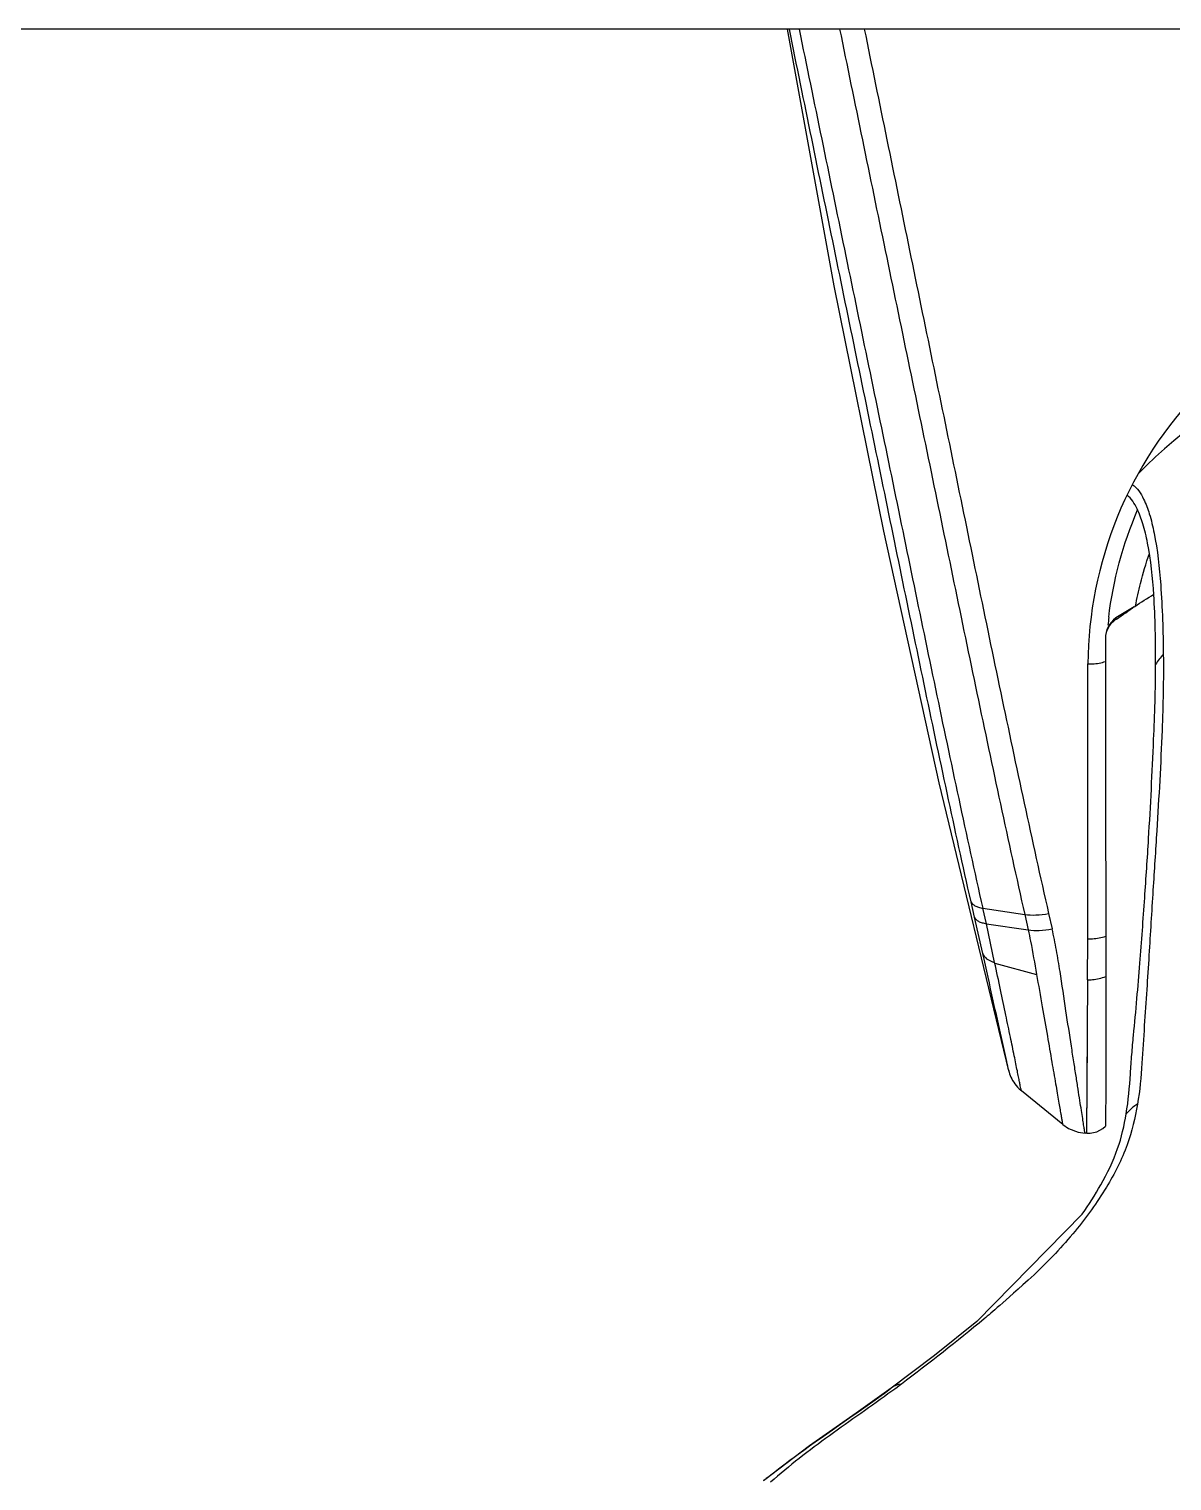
# Model space of a CAD drawing. Header units: millimetres. Extents: x 2881 to 3722, y -1342 to -748.
# Drawn here: x 3214.5 to 3259.7, y -1043 to -985.6 of the extents above; entities that cross this region are included whole.
import ezdxf

# ---------------------------------------------------------------- set-up
doc = ezdxf.new("R2010")
doc.units = ezdxf.units.MM
doc.layers.add('벽', color=2, linetype='Continuous')

msp = doc.modelspace()

# ---------------------------------------------------------------- linework, layer by layer
at = {"linetype": 'Continuous'}
for p, q in [((3299.94, -985.644), (3244.514, -985.644)), ((3257.48, -1008.909), (3257.507, -1008.956)), ((3257.066, -1009.721), (3257.08, -1027.3)), ((3256.373, -1021.585), (3256.374, -1010.728)), ((3251.896, -1020.731), (3251.758, -1020.12)), ((3252.368, -1020.988), (3252.231, -1020.376)), ((3252.231, -1020.376), (3253.878, -1020.624)), ((3252.219, -1022.161), (3251.896, -1020.731)), ((3252.368, -1020.988), (3254.015, -1021.236)), ((3252.69, -1022.515), (3252.368, -1020.988)), ((3253.878, -1020.624), (3254.015, -1021.236)), ((3254.822, -1020.585), (3254.96, -1021.195)), ((3256.366, -1023.203), (3256.372, -1021.585)), ((3252.697, -1022.547), (3254.346, -1022.993)), ((3256.334, -1029.266), (3256.367, -1023.203)), ((3256.353, -1025.597), (3256.358, -1024.843)), ((3256.334, -1029.177), (3256.353, -1025.597)), ((3253.248, -1026.794), (3253.248, -1026.793)), ((3257.08, -1027.281), (3257.074, -1028.992)), ((3255.379, -1028.927), (3253.75, -1027.594)), ((3256.334, -1029.27), (3256.261, -1029.266)), ((3250.312, -1038.042), (3248.605, -1039.335)), ((3248.605, -1039.335), (3248.605, -1039.335)), ((3248.672, -1039.421), (3248.628, -1039.454)), ((3245.38, -1041.618), (3243.555, -1043.003))]:
    msp.add_line(p, q, dxfattribs=at)
for points in [[(3253.248, -1026.795), (3250.5, -1015.418), (3248.31, -1005.487), (3246.352, -995.795), (3244.514, -985.644)], [(3258.205, -1008.471), (3257.48, -1008.909)], [(3253.248, -1026.794), (3253.253, -1026.814), (3253.265, -1026.858), (3253.284, -1026.917), (3253.307, -1026.98), (3253.334, -1027.046), (3253.366, -1027.113), (3253.403, -1027.182), (3253.445, -1027.25), (3253.491, -1027.317), (3253.542, -1027.383), (3253.597, -1027.447), (3253.656, -1027.508), (3253.72, -1027.567), (3253.75, -1027.593)], [(3255.38, -1028.926), (3255.603, -1029.078), (3255.989, -1029.228), (3256.261, -1029.266)], [(3256.334, -1029.266), (3256.466, -1029.263), (3256.728, -1029.205), (3256.966, -1029.078), (3257.074, -1028.988)], [(3256.334, -1029.27), (3256.334, -1029.261), (3256.334, -1029.177)], [(3256.153, -1032.461), (3251.991, -1036.702), (3250.312, -1038.042)], [(3248.605, -1039.335), (3247.227, -1040.323), (3245.38, -1041.618)]]:
    msp.add_lwpolyline(points, dxfattribs=at)
for centre, radius, start, end in [((3272.157, -1016.699), 19.291, 89.97404, 135.70347), ((3258.066, -1009.72), 1, 125.85074, 179.98432), ((3272.11, -1010.638), 15.012, 173.29705, 174.49773), ((3260.754, -1011.757), 1.981, 134.93593, 149.29132), ((3259.248, -1029.642), 1.778, 130.471, 139.90017), ((3259.299, -1029.703), 1.857, 123.6736, 130.47415), ((3259.325, -1029.74), 1.903, 121.28188, 123.6926), ((3244.854, -1024.497), 13.823, 324.82222, 330.49381), ((3206.807, -982.665), 70.526, 306.41294, 306.74937), ((3259.785, -1062.848), 25.637, 128.84942, 129.27933)]:
    msp.add_arc(centre, radius, start, end, dxfattribs=at)
for points, knots in [([(3251.758, -1020.12), (3251.116, -1017.259), (3249.893, -1011.524), (3248.128, -1002.903), (3246.345, -994.279), (3245.168, -988.524), (3244.582, -985.644)], [0, 0, 0, 0, 0.249798, 0.499545, 0.749673, 1, 1, 1, 1]), ([(3252.232, -1020.376), (3251.587, -1017.492), (3250.356, -1011.712), (3248.571, -1003.026), (3246.766, -994.339), (3245.573, -988.544), (3244.979, -985.645)], [0, 0, 0, 0, 0.249831, 0.499714, 0.7498, 1, 1, 1, 1]), ([(3246.567, -985.644), (3247.165, -988.562), (3248.367, -994.396), (3250.184, -1003.142), (3251.983, -1011.892), (3253.226, -1017.717), (3253.878, -1020.624)], [0, 0, 0, 0, 0.250035, 0.500015, 0.749878, 1, 1, 1, 1]), ([(3247.541, -985.644), (3248.134, -988.56), (3249.326, -994.389), (3251.13, -1003.128), (3252.919, -1011.869), (3254.165, -1017.685), (3254.822, -1020.585)], [0, 0, 0, 0, 0.250052, 0.500111, 0.750058, 1, 1, 1, 1]), ([(3287.977, -1010.725), (3287.969, -1009.736), (3287.76, -1007.751), (3286.892, -1004.879), (3285.49, -1002.193), (3282.928, -998.986), (3279.404, -996.569), (3275.373, -995.321), (3271.126, -994.879), (3266.846, -995.759), (3263.153, -997.797), (3260.009, -1000.445), (3257.187, -1004.742), (3256.388, -1008.756), (3256.374, -1010.728)], [0, 0, 0, 0, 0.060409, 0.121062, 0.182262, 0.244267, 0.370586, 0.435356, 0.500587, 0.62993, 0.693884, 0.756859, 0.879507, 1, 1, 1, 1]), ([(3258.129, -1003.637), (3258.327, -1003.769), (3258.59, -1004.184), (3258.829, -1004.841), (3259.099, -1005.974), (3259.297, -1007.832), (3259.345, -1009.438), (3259.355, -1010.356)], [0.0181802, 0.0181802, 0.0181802, 0.0181802, 0.1197991, 0.2083797, 0.3192358, 0.6107249, 1, 1, 1, 1]), ([(3259.051, -1010.746), (3259.055, -1009.83), (3259.026, -1008.226), (3258.84, -1006.367), (3258.573, -1005.23), (3258.338, -1004.586), (3258.091, -1004.194), (3257.921, -1004.053)], [0, 0, 0, 0, 0.3870302, 0.6775414, 0.7885663, 0.8776375, 0.9708506, 0.9708506, 0.9708506, 0.9708506]), ([(3258.255, -1008.44), (3258.31, -1008.14), (3258.463, -1007.441), (3258.67, -1006.754), (3258.806, -1006.366)], [0, 0, 0, 0, 0.2492024, 0.5851232, 0.5851232, 0.5851232, 0.5851232]), ([(3257.507, -1008.956), (3257.441, -1008.997), (3257.319, -1009.095), (3257.175, -1009.28), (3257.087, -1009.494), (3257.066, -1009.646), (3257.066, -1009.721)], [0, 0, 0, 0, 0.251569, 0.506084, 0.756864, 1, 1, 1, 1]), ([(3256.374, -1010.728), (3256.437, -1010.729), (3256.671, -1010.723), (3256.907, -1010.686), (3257.07, -1010.63)], [0, 0, 0, 0, 0.265828, 1, 1, 1, 1]), ([(3259.355, -1010.355), (3259.366, -1011.351), (3259.31, -1013.673), (3259.134, -1016.773), (3258.94, -1019.734), (3258.811, -1021.828), (3258.701, -1023.613), (3258.599, -1025.038), (3258.516, -1026.547), (3258.425, -1027.582), (3258.336, -1028.115)], [0, 0, 0, 0, 0.167832, 0.391393, 0.523564, 0.668107, 0.745035, 0.825146, 0.908925, 1, 1, 1, 1]), ([(3257.888, -1028.496), (3257.976, -1027.974), (3258.04, -1027.191), (3258.108, -1026.158), (3258.2, -1025.169), (3258.313, -1023.969), (3258.462, -1022.155), (3258.617, -1020.051), (3258.812, -1017.105), (3258.968, -1014.032), (3259.049, -1011.735), (3259.052, -1010.744)], [0, 0, 0, 0, 0.089327, 0.132113, 0.174504, 0.25686, 0.335331, 0.481228, 0.61263, 0.83301, 1, 1, 1, 1]), ([(3251.758, -1020.12), (3251.783, -1020.19), (3251.89, -1020.28), (3252.062, -1020.343), (3252.171, -1020.367), (3252.231, -1020.376)], [0, 0, 0, 0, 0.40071, 0.676064, 1, 1, 1, 1]), ([(3251.896, -1020.731), (3251.921, -1020.801), (3252.028, -1020.891), (3252.199, -1020.955), (3252.309, -1020.978), (3252.368, -1020.988)], [0, 0, 0, 0, 0.400929, 0.676186, 1, 1, 1, 1]), ([(3253.878, -1020.624), (3254.023, -1020.646), (3254.341, -1020.654), (3254.655, -1020.616), (3254.822, -1020.585)], [0, 0, 0, 0, 0.462749, 1, 1, 1, 1]), ([(3254.015, -1021.236), (3254.16, -1021.257), (3254.478, -1021.265), (3254.793, -1021.226), (3254.96, -1021.195)], [0, 0, 0, 0, 0.462563, 1, 1, 1, 1]), ([(3254.015, -1021.236), (3254.049, -1021.384), (3254.17, -1021.968), (3254.27, -1022.556), (3254.346, -1022.993)], [0, 0, 0, 0, 0.254778, 1, 1, 1, 1]), ([(3256.261, -1029.266), (3256.258, -1029.266), (3256.26, -1029.255), (3256.256, -1029.245), (3256.253, -1029.219), (3256.245, -1029.178), (3256.235, -1029.114), (3256.222, -1029.032), (3256.2, -1028.887), (3256.165, -1028.662), (3256.115, -1028.342), (3256.055, -1027.957), (3255.985, -1027.508), (3255.906, -1026.999), (3255.818, -1026.431), (3255.684, -1025.57), (3255.498, -1024.378), (3255.316, -1023.114), (3255.136, -1022.034), (3255.026, -1021.475), (3254.96, -1021.195)], [0, 0, 0, 0, 0.001156, 0.002579, 0.004569, 0.010255, 0.018197, 0.028369, 0.040743, 0.071972, 0.111686, 0.159559, 0.215198, 0.278323, 0.348661, 0.425777, 0.598191, 0.791278, 0.894474, 1, 1, 1, 1]), ([(3256.373, -1021.585), (3256.437, -1021.586), (3256.674, -1021.579), (3256.913, -1021.542), (3257.078, -1021.484)], [0, 0, 0, 0, 0.266569, 1, 1, 1, 1]), ([(3253.248, -1026.793), (3253.218, -1026.674), (3253.127, -1026.238), (3252.921, -1025.318), (3252.608, -1023.894), (3252.36, -1022.784), (3252.219, -1022.161)], [0, 0, 0, 0, 0.078053, 0.281141, 0.595948, 1, 1, 1, 1]), ([(3252.219, -1022.161), (3252.244, -1022.245), (3252.385, -1022.413), (3252.579, -1022.485), (3252.69, -1022.515)], [0, 0, 0, 0, 0.431218, 1, 1, 1, 1]), ([(3253.75, -1027.593), (3253.749, -1027.592), (3253.748, -1027.582), (3253.742, -1027.566), (3253.737, -1027.537), (3253.723, -1027.478), (3253.703, -1027.376), (3253.672, -1027.222), (3253.633, -1027.026), (3253.585, -1026.79), (3253.529, -1026.514), (3253.438, -1026.07), (3253.305, -1025.427), (3253.126, -1024.559), (3252.919, -1023.573), (3252.769, -1022.879), (3252.69, -1022.515)], [0, 0, 0, 0, 0.001314, 0.004789, 0.010416, 0.018188, 0.040134, 0.070485, 0.109023, 0.155518, 0.209841, 0.271811, 0.417437, 0.589508, 0.784548, 1, 1, 1, 1]), ([(3254.346, -1022.993), (3254.421, -1023.419), (3254.566, -1024.232), (3254.767, -1025.385), (3254.942, -1026.4), (3255.072, -1027.151), (3255.162, -1027.668), (3255.217, -1027.99), (3255.264, -1028.266), (3255.303, -1028.494), (3255.333, -1028.673), (3255.353, -1028.792), (3255.366, -1028.861), (3255.371, -1028.895), (3255.377, -1028.914), (3255.378, -1028.925), (3255.38, -1028.926)], [0, 0, 0, 0, 0.215426, 0.410993, 0.583158, 0.728572, 0.790471, 0.844858, 0.891412, 0.929884, 0.960111, 0.981955, 0.989687, 0.995274, 0.998712, 1, 1, 1, 1]), ([(3256.366, -1023.203), (3256.43, -1023.204), (3256.672, -1023.196), (3256.916, -1023.146), (3257.078, -1023.071)], [0, 0, 0, 0, 0.264786, 1, 1, 1, 1]), ([(3258.337, -1028.114), (3258.245, -1028.66), (3257.971, -1029.813), (3257.102, -1031.501), (3255.858, -1033.223), (3254.826, -1034.313), (3254.256, -1034.858)], [0, 0, 0, 0, 0.206959, 0.44024, 0.70497, 1, 1, 1, 1]), ([(3256.885, -1031.306), (3257.144, -1030.847), (3257.583, -1029.942), (3257.813, -1028.963), (3257.888, -1028.497)], [0, 0, 0, 0, 0.527306, 1, 1, 1, 1]), ([(3254.256, -1034.858), (3252.946, -1036.036), (3251.556, -1037.22), (3250.115, -1038.343), (3249.006, -1039.174)], [0, 0, 0, 0, 0.240933, 1, 1, 1, 1]), ([(3243.703, -1042.882), (3244.103, -1042.56), (3245.697, -1041.352), (3247.368, -1040.252), (3248.561, -1039.369)], [0, 0, 0, 0, 0.257139, 1, 1, 1, 1]), ([(3248.628, -1039.454), (3247.815, -1040.052), (3246.574, -1040.906), (3244.967, -1042.095), (3244.209, -1042.733), (3243.839, -1043.056)], [0, 0, 0, 0, 0.504977, 0.753857, 1, 1, 1, 1])]:
    msp.add_open_spline(points, degree=3, knots=knots, dxfattribs=at)
for points in [[(3257.2, -1008.885), (3257.371, -1007.433), (3257.758, -1005.997), (3258.34, -1004.645)], [(3257.507, -1008.956), (3257.985, -1008.612), (3258.476, -1008.284), (3258.977, -1007.973)], [(3249.004, -1039.175), (3248.862, -1039.195), (3248.72, -1039.249), (3248.605, -1039.335)]]:
    msp.add_open_spline(points, degree=3, dxfattribs=at)
at = {"layer": '벽'}
msp.add_line((3317.36, -985.644), (2936.548, -985.644), dxfattribs=at)

doc.saveas('drawing.dxf')
